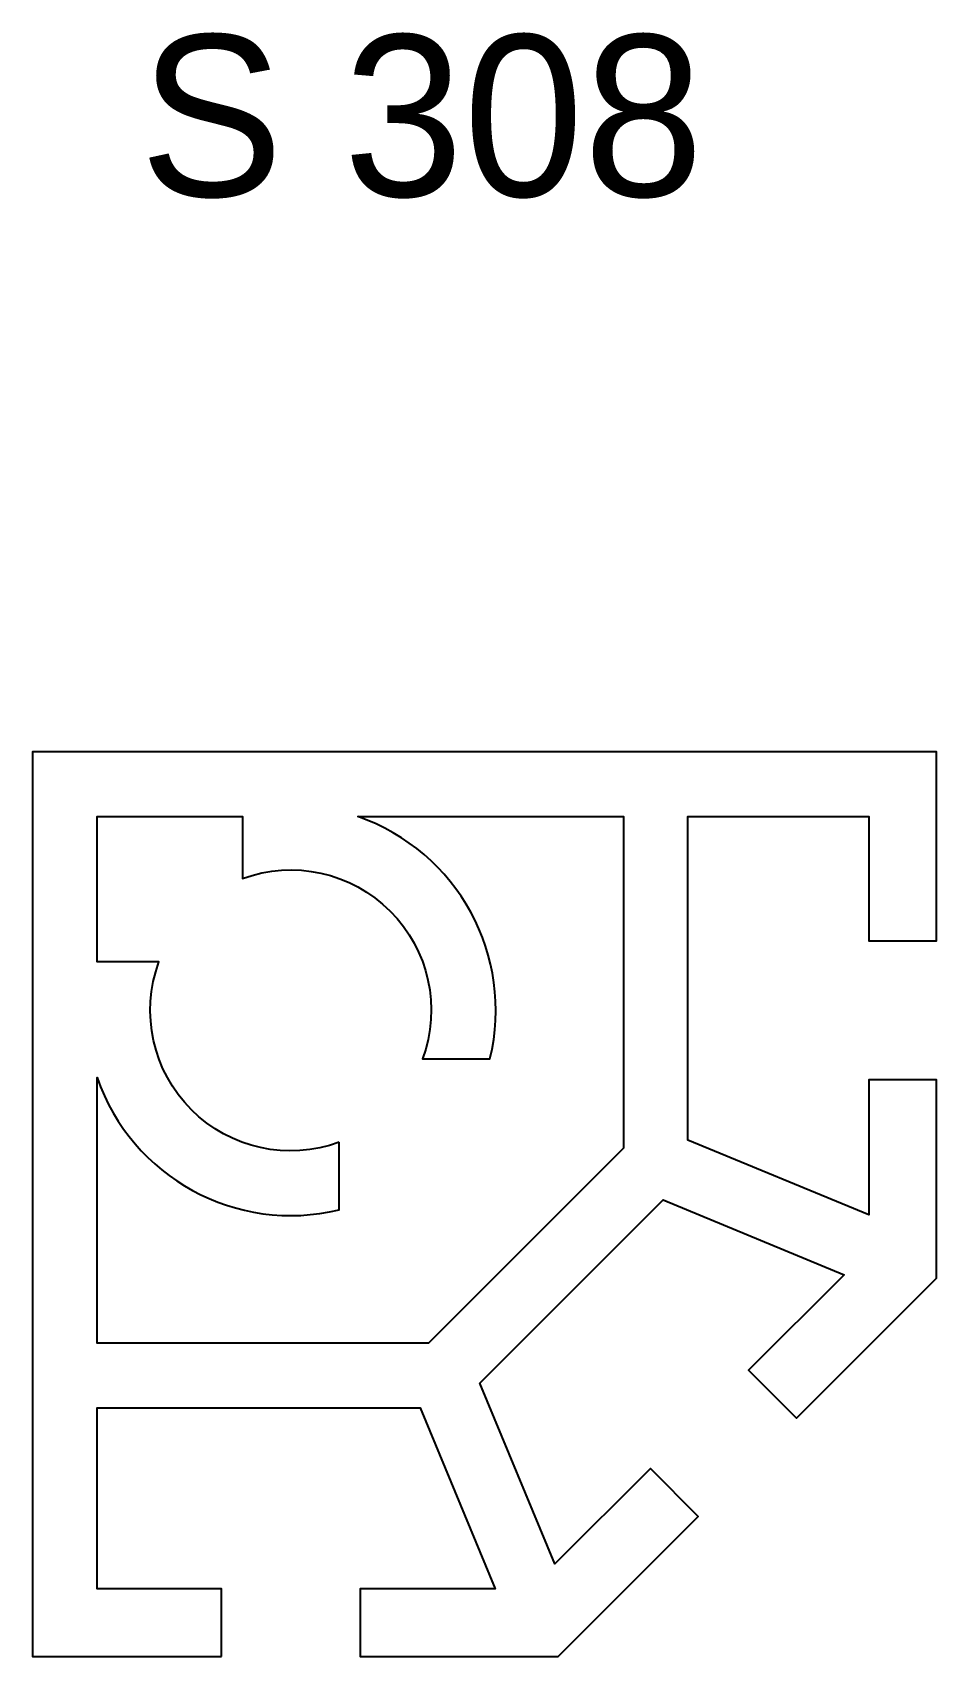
# Model space of a CAD drawing. Header units: millimetres. Extents: x -8 to 20, y -20 to 30.3.
import ezdxf

# ---------------------------------------------------------------- set-up
doc = ezdxf.new("R2010")
doc.units = ezdxf.units.MM
doc.header["$LTSCALE"] = 0.0125
doc.layers.add('Profil', color=7, linetype='Continuous')
doc.layers.add('Text_erfasst', color=3, linetype='Continuous')
doc.styles.add('gs25', font='gsimplex.shx', dxfattribs={"height": 25})

msp = doc.modelspace()

# ---------------------------------------------------------------- linework, layer by layer
at = {"layer": 'Profil'}
msp.add_lwpolyline([(-2.15, -20), (-2.15, -17.9), (-6, -17.9), (-6, -12.3), (4.012, -12.3), (6.332, -17.9), (2.15, -17.9), (2.15, -20), (8.284, -20), (12.622, -15.662), (11.137, -14.177), (8.18, -17.135), (5.86, -11.535), (11.535, -5.86), (17.135, -8.18), (14.177, -11.137), (15.662, -12.622), (20, -8.284), (20, -2.15), (17.9, -2.15), (17.9, -6.332), (12.3, -4.012), (12.3, 6), (17.9, 6), (17.9, 2.15), (20, 2.15), (20, 8), (-8, 8), (-8, -20)], close=True, dxfattribs=at)
msp.add_lwpolyline([(1.5, -4.083, -0.639173), (-4.083, 1.5), (-6, 1.5), (-6, 6), (-1.5, 6), (-1.5, 4.083, -0.639173), (4.083, -1.5), (6.17, -1.5, 0.386629), (2.079, 6), (10.3, 6), (10.3, -4.266), (4.266, -10.3), (-6, -10.3), (-6, -2.079, 0.386629), (1.5, -6.17)], format="xyb", close=True, dxfattribs=at)

# ---------------------------------------------------------------- texts
at = {"layer": 'Text_erfasst', "style": 'gs25'}
msp.add_text('S 308', height=5, dxfattribs=at).set_placement((-4.688, 25.198))

doc.saveas('drawing.dxf')
